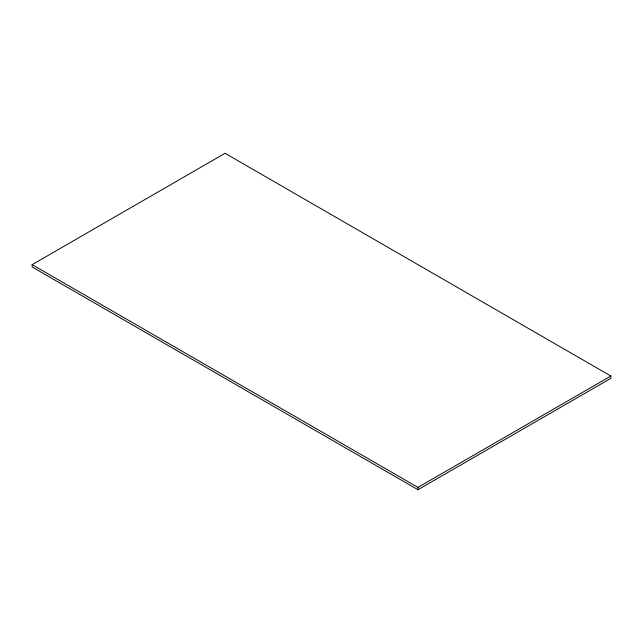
<?xml version="1.0" encoding="UTF-8"?>
<svg xmlns="http://www.w3.org/2000/svg" width="643" height="643" viewBox="0 0 643 643"><rect width="100%" height="100%" fill="white"/><g stroke="black" fill="none" stroke-linecap="round" stroke-linejoin="round"><path stroke-width="0.96" d="M32.15 264.659L225.05 153.283L610.85 376.026L610.85 378.341L417.95 489.717L32.15 266.974L32.15 264.659L417.95 487.394L610.85 376.026M417.95 487.394L417.95 489.717"/></g></svg>
